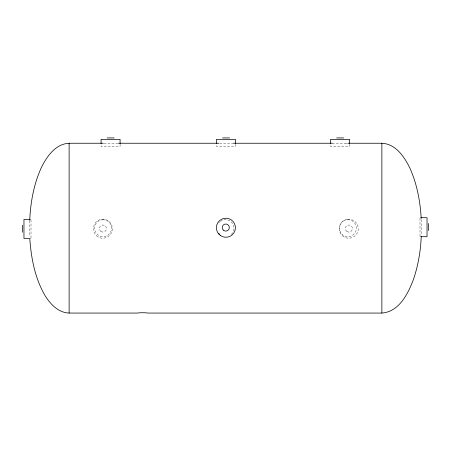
<?xml version="1.0" encoding="UTF-8"?>
<svg xmlns="http://www.w3.org/2000/svg" width="451" height="451" viewBox="0 0 451 451"><rect width="100%" height="100%" fill="white"/><g stroke="black" fill="none" stroke-linecap="round" stroke-linejoin="round"><path stroke-width="0.34" stroke-dasharray="2.25 1.69" d="M104.001 143.243L106.791 143.243A5.525 0.361 0 0 0 112.31 143.604A5.525 0.361 0 0 0 117.835 143.243M233.646 143.243L232.248 143.243A6.726 0.44 0 0 1 226.836 143.677A6.726 0.44 0 0 1 219.304 143.412M332.286 143.243L334.292 143.243A5.525 0.361 0 0 0 339.812 143.604A5.525 0.361 0 0 0 345.336 143.243M345.331 143.243L348.144 143.243M421.234 219.665L421.234 235.501M419.999 218.188L419.999 236.234M349.576 144.281L349.576 146.389L330.572 146.389L330.572 144.281M235.478 144.281L235.478 146.389L216.474 146.389L216.474 144.281M120.084 144.281L120.084 146.389L101.08 146.389L101.08 144.281M31.001 219.891L31.001 237.936M29.755 220.804L29.755 236.64M218.752 222.98A8.501 8.479 0 0 1 219.485 222.14M220.319 221.407A8.501 8.479 0 0 1 233.996 228.155A8.501 8.479 0 0 1 230.67 234.898M346.932 231.498A3.54 3.54 0 0 0 352.4 228.73A3.54 3.54 0 0 0 347.27 225.382A3.54 3.54 0 0 0 346.932 231.498M342.467 235.867A9.522 9.522 0 0 0 358.094 230.608A9.522 9.522 0 0 0 345.72 219.705A9.522 9.522 0 0 0 342.467 235.867M101.018 231.498A3.54 3.54 0 0 0 106.487 228.73A3.54 3.54 0 0 0 101.357 225.382A3.54 3.54 0 0 0 101.018 231.498M96.553 235.867A9.522 9.522 0 0 0 112.181 230.608A9.522 9.522 0 0 0 99.806 219.705A9.522 9.522 0 0 0 96.553 235.867M347.907 219.654A8.501 8.479 0 0 0 339.406 228.155A8.501 8.479 0 0 0 347.907 236.651A8.501 8.479 0 0 0 356.403 228.155A8.501 8.479 0 0 0 347.907 219.654M103.082 219.654A8.501 8.479 0 0 0 94.586 228.155A8.501 8.479 0 0 0 103.082 236.651A8.501 8.479 0 0 0 111.583 228.155A8.501 8.479 0 0 0 103.082 219.654"/><path stroke-width="0.68" d="M29.755 219.665C30.578 202.025 33.848 184.301 41.103 168.116C46.56 156.807 55.304 143.908 69.121 143.243L103.302 143.243M29.834 239.239C31.249 258.688 35.105 278.476 44.999 295.518C50.315 304.087 58.331 312.735 69.121 313.062L137.752 313.062A4.955 0.327 0 0 1 142.708 312.74A4.955 0.327 0 0 1 147.663 313.062L381.873 313.062C398.983 311.799 407.907 294.013 413.308 279.845C418.105 265.848 420.659 251.122 421.234 236.352M107.152 137.938L114.221 137.938M222.552 137.938L229.615 137.938M336.649 137.938L343.713 137.938M118.517 143.243L218.803 143.243M233.646 143.243L332.286 143.243M348.144 143.243L381.873 143.243C395.69 143.908 404.434 156.807 409.891 168.116C416.989 183.901 420.208 201.163 421.195 218.369M420.704 217.709L427.035 217.709L427.035 236.713L420.704 236.713M30.296 219.411L23.965 219.411L23.965 238.416L30.296 238.416M428.45 223.493L428.45 230.557M381.873 143.243L381.873 313.062M349.576 143.576L349.576 139.353L330.572 139.353L330.572 143.576M235.478 143.576L235.478 139.353L216.474 139.353L216.474 143.576M120.084 143.576L120.084 139.353L101.08 139.353L101.08 143.576M69.121 143.243L69.121 313.062M29.755 219.958L29.755 220.314M22.55 225.19L22.55 232.254M219.485 234.165A8.501 8.479 0 0 1 218.752 233.33M220.624 235.67A9.522 9.522 0 0 0 235.399 228.347A9.522 9.522 0 0 0 221.666 219.214A9.522 9.522 0 0 0 220.624 235.67M223.431 230.19A3.54 3.54 0 0 0 229.255 228.279A3.54 3.54 0 0 0 224.688 224.192A3.54 3.54 0 0 0 223.431 230.19"/></g></svg>
